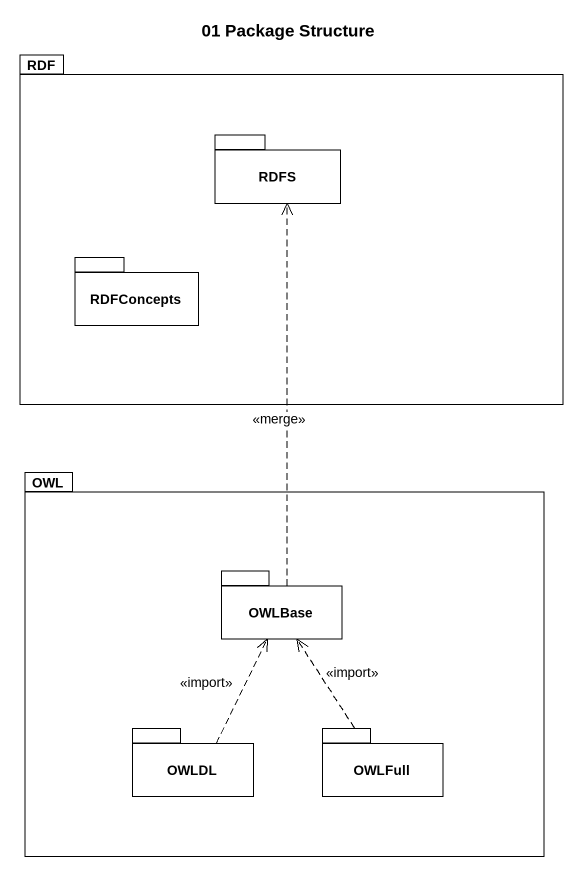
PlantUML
@startuml
title 01 Package Structure
package RDF #FFFFFF {
  package RDFS #FFFFFF {
  }
  package RDFConcepts #FFFFFF {
  }
}
package OWL #FFFFFF {
  package OWLBase #FFFFFF {
  }
  package OWLDL #FFFFFF {
  }
  package OWLFull #FFFFFF {
  }
}
OWLBase .up.> RDFS : <<merge>>
OWLDL .up.> OWLBase : <<import>>
OWLFull .up.> OWLBase : <<import>>
@enduml
